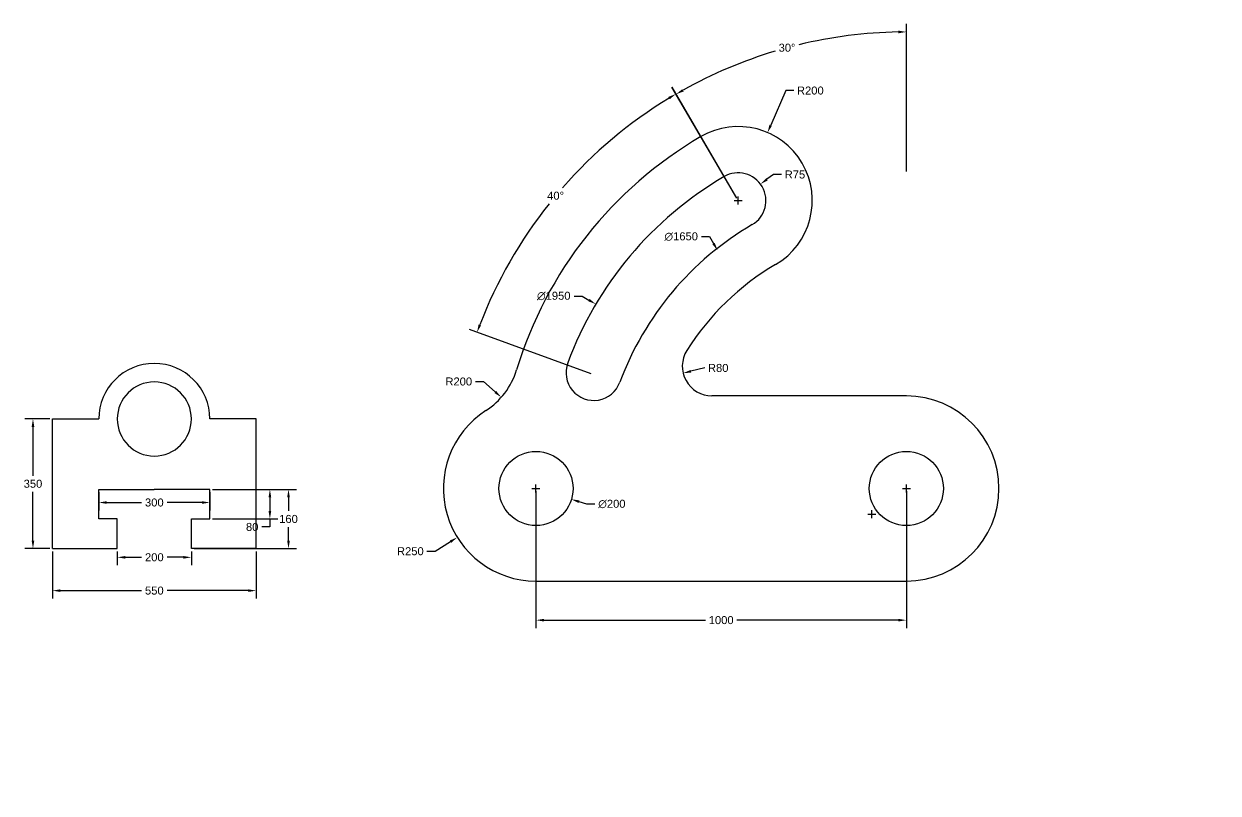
# Model space of a CAD drawing. Header units: millimetres. Extents: x -642 to 10240, y -4341 to 2988.
# Drawn here: x 5354 to 8579, y 911 to 2988 of the extents above; entities that cross this region are included whole.
import ezdxf

# ---------------------------------------------------------------- set-up
doc = ezdxf.new("R2010")
doc.units = ezdxf.units.MM
doc.styles.get("Standard").update_dxf_attribs({"font": 'arial.ttf'})
doc.dimstyles.get("Standard").update_dxf_attribs({"dimscale": 120, "dimtxt": 0.18, "dimasz": 0.18, "dimexe": 0.18, "dimexo": 0.0625, "dimgap": 0.09, "dimtad": 0, "dimtih": 1, "dimtoh": 1, "dimdec": 0, "dimzin": 0, "dimdsep": 46, "dimtxsty": 'Standard', "dimcen": 0.09, "dimadec": 0, "dimazin": 0, "dimtfac": 1, "dimtdec": 0, "dimtofl": 0, "dimtmove": 0, "dimatfit": 3, "dimfxl": 1, "dimtolj": 1, "dimtzin": 0, "dimarcsym": 0})

# ---------------------------------------------------------------- blocks, each defined once
blk = doc.blocks.new('*D30')
at = {"color": 0, "lineweight": -2, "transparency": 16777216}
for p, q in [((5431.6, 1563.6), (5431.6, 1436.1)), ((5981.6, 1563.6), (5981.6, 1436.1)), ((5453.2, 1457.7), (5672, 1457.7)), ((5960, 1457.7), (5741.2, 1457.7))]:
    blk.add_line(p, q, dxfattribs=at)
at = {"color": 0, "transparency": 16777216}
for points in [[(5453.2, 1461.3), (5453.2, 1454.1), (5431.6, 1457.7)], [(5960, 1461.3), (5960, 1454.1), (5981.6, 1457.7)]]:
    blk.add_solid(points, dxfattribs=at)
at = {"layer": 'Defpoints', "color": 0, "transparency": 16777216}
for p in [(5431.6, 1571.1), (5981.6, 1571.1), (5981.6, 1457.7)]:
    blk.add_point(p, dxfattribs=at)
at = {"color": 0, "transparency": 16777216, "insert": (5706.6, 1457.7), "char_height": 21.6, "attachment_point": 5}
blk.add_mtext('\\A1;550', dxfattribs=at)
blk = doc.blocks.new('*D31')
at = {"color": 0, "lineweight": -2, "transparency": 16777216}
for p, q in [((5556.6, 1723.6), (5556.6, 1673.9)), ((5856.6, 1723.6), (5856.6, 1673.9)), ((5578.2, 1695.5), (5672, 1695.5)), ((5835, 1695.5), (5741.2, 1695.5))]:
    blk.add_line(p, q, dxfattribs=at)
at = {"color": 0, "transparency": 16777216}
for points in [[(5578.2, 1699.1), (5578.2, 1691.9), (5556.6, 1695.5)], [(5835, 1699.1), (5835, 1691.9), (5856.6, 1695.5)]]:
    blk.add_solid(points, dxfattribs=at)
at = {"layer": 'Defpoints', "color": 0, "transparency": 16777216}
for p in [(5556.6, 1731.1), (5856.6, 1731.1), (5856.6, 1695.5)]:
    blk.add_point(p, dxfattribs=at)
at = {"color": 0, "transparency": 16777216, "insert": (5706.6, 1695.5), "char_height": 21.6, "attachment_point": 5}
blk.add_mtext('\\A1;300', dxfattribs=at)
blk = doc.blocks.new('*D32')
at = {"color": 0, "lineweight": -2, "transparency": 16777216}
for p, q in [((5606.6, 1563.6), (5606.6, 1526)), ((5806.6, 1563.6), (5806.6, 1526)), ((5628.2, 1547.6), (5671.8, 1547.6)), ((5785, 1547.6), (5741.4, 1547.6))]:
    blk.add_line(p, q, dxfattribs=at)
at = {"color": 0, "transparency": 16777216}
for points in [[(5628.2, 1551.2), (5628.2, 1544), (5606.6, 1547.6)], [(5785, 1551.2), (5785, 1544), (5806.6, 1547.6)]]:
    blk.add_solid(points, dxfattribs=at)
at = {"layer": 'Defpoints', "color": 0, "transparency": 16777216}
for p in [(5606.6, 1571.1), (5806.6, 1571.1), (5806.6, 1547.6)]:
    blk.add_point(p, dxfattribs=at)
at = {"color": 0, "transparency": 16777216, "insert": (5706.6, 1547.6), "char_height": 21.6, "attachment_point": 5}
blk.add_mtext('\\A1;200', dxfattribs=at)
blk = doc.blocks.new('*D33')
at = {"color": 0, "lineweight": -2, "transparency": 16777216}
for p, q in [((5424.1, 1921.1), (5357.4, 1921.1)), ((5379, 1899.5), (5379, 1768)), ((5379, 1592.7), (5379, 1724.3)), ((5424.1, 1571.1), (5357.4, 1571.1))]:
    blk.add_line(p, q, dxfattribs=at)
at = {"color": 0, "transparency": 16777216}
for points in [[(5375.4, 1899.5), (5382.6, 1899.5), (5379, 1921.1)], [(5375.4, 1592.7), (5382.6, 1592.7), (5379, 1571.1)]]:
    blk.add_solid(points, dxfattribs=at)
at = {"layer": 'Defpoints', "color": 0, "transparency": 16777216}
for p in [(5431.6, 1921.1), (5379, 1571.1), (5431.6, 1571.1)]:
    blk.add_point(p, dxfattribs=at)
at = {"color": 0, "transparency": 16777216, "insert": (5379, 1746.1), "char_height": 21.6, "attachment_point": 5}
blk.add_mtext('\\A1;350', dxfattribs=at)
blk = doc.blocks.new('*D34')
at = {"color": 0, "lineweight": -2, "transparency": 16777216}
for p, q in [((5864.1, 1731.1), (6040.2, 1731.1)), ((6018.6, 1709.5), (6018.6, 1672.7)), ((5864.1, 1651.1), (6040.2, 1651.1)), ((6018.6, 1651.1), (6018.6, 1629.5)), ((6018.6, 1629.5), (5997, 1629.5))]:
    blk.add_line(p, q, dxfattribs=at)
at = {"color": 0, "transparency": 16777216}
for points in [[(6015, 1709.5), (6022.2, 1709.5), (6018.6, 1731.1)], [(6015, 1672.7), (6022.2, 1672.7), (6018.6, 1651.1)]]:
    blk.add_solid(points, dxfattribs=at)
at = {"layer": 'Defpoints', "color": 0, "transparency": 16777216}
for p in [(5856.6, 1731.1), (5856.6, 1651.1), (6018.6, 1651.1)]:
    blk.add_point(p, dxfattribs=at)
at = {"color": 0, "transparency": 16777216, "insert": (5970.8, 1629.5), "char_height": 21.6, "attachment_point": 5}
blk.add_mtext('\\A1;80', dxfattribs=at)
blk = doc.blocks.new('*D35')
at = {"color": 0, "lineweight": -2, "transparency": 16777216}
for p, q in [((5864.1, 1731.1), (6090.5, 1731.1)), ((6068.9, 1709.5), (6068.9, 1672.9)), ((6068.9, 1592.7), (6068.9, 1629.3)), ((5814.1, 1571.1), (6090.5, 1571.1))]:
    blk.add_line(p, q, dxfattribs=at)
at = {"color": 0, "transparency": 16777216}
for points in [[(6065.3, 1709.5), (6072.5, 1709.5), (6068.9, 1731.1)], [(6065.3, 1592.7), (6072.5, 1592.7), (6068.9, 1571.1)]]:
    blk.add_solid(points, dxfattribs=at)
at = {"layer": 'Defpoints', "color": 0, "transparency": 16777216}
for p in [(5856.6, 1731.1), (6068.9, 1731.1), (5806.6, 1571.1)]:
    blk.add_point(p, dxfattribs=at)
at = {"color": 0, "transparency": 16777216, "insert": (6068.9, 1651.1), "char_height": 21.6, "attachment_point": 5}
blk.add_mtext('\\A1;160', dxfattribs=at)
blk = doc.blocks.new('*D43')
at = {"color": 0, "lineweight": -2, "transparency": 16777216}
for p, q in [((7411.2, 2807.5), (7370.8, 2714)), ((7432.8, 2807.5), (7411.2, 2807.5)), ((7283, 2499.7), (7283, 2521.3)), ((7272.2, 2510.5), (7293.8, 2510.5))]:
    blk.add_line(p, q, dxfattribs=at)
at = {"color": 0, "transparency": 16777216}
blk.add_solid([(7367.5, 2715.4), (7374.1, 2712.5), (7362.2, 2694.1)], dxfattribs=at)
at = {"layer": 'Defpoints', "color": 0, "transparency": 16777216}
for p in [(7362.2, 2694.1), (7283, 2510.5)]:
    blk.add_point(p, dxfattribs=at)
at = {"color": 0, "transparency": 16777216, "insert": (7477.7, 2807.5), "char_height": 21.6, "attachment_point": 5}
blk.add_mtext('\\A1;R200', dxfattribs=at)
blk = doc.blocks.new('*D44')
at = {"color": 0, "lineweight": -2, "transparency": 16777216}
for p, q in [((7378, 2580.9), (7360.6, 2568)), ((7399.6, 2580.9), (7378, 2580.9)), ((7283, 2499.7), (7283, 2521.3)), ((7272.2, 2510.5), (7293.8, 2510.5))]:
    blk.add_line(p, q, dxfattribs=at)
at = {"color": 0, "transparency": 16777216}
blk.add_solid([(7358.5, 2570.9), (7362.7, 2565.1), (7343.2, 2555.2)], dxfattribs=at)
at = {"layer": 'Defpoints', "color": 0, "transparency": 16777216}
for p in [(7343.2, 2555.2), (7283, 2510.5)]:
    blk.add_point(p, dxfattribs=at)
at = {"color": 0, "transparency": 16777216, "insert": (7436.2, 2580.9), "char_height": 21.6, "attachment_point": 5}
blk.add_mtext('\\A1;R75', dxfattribs=at)
blk = doc.blocks.new('*D147')
at = {"color": 0, "lineweight": -2, "transparency": 16777216}
blk.add_line((7192.5, 2058.7), (7155.3, 2049.8), dxfattribs=at)
at = {"color": 0, "transparency": 16777216}
blk.add_solid([(7154.5, 2053.3), (7156.1, 2046.3), (7134.3, 2044.8)], dxfattribs=at)
at = {"layer": 'Defpoints', "color": 0, "transparency": 16777216}
for p in [(7134.3, 2044.8), (7212.1, 2063.4)]:
    blk.add_point(p, dxfattribs=at)
at = {"color": 0, "transparency": 16777216, "insert": (7229, 2058.7), "char_height": 21.6, "attachment_point": 5}
blk.add_mtext('\\A1;R80', dxfattribs=at)
blk = doc.blocks.new('*D148')
at = {"color": 0, "lineweight": -2, "transparency": 16777216}
for p, q in [((6737, 1722.6), (6737, 1744.2)), ((6726.2, 1733.4), (6747.8, 1733.4)), ((6464.4, 1563.9), (6506.3, 1590)), ((6442.8, 1563.9), (6464.4, 1563.9))]:
    blk.add_line(p, q, dxfattribs=at)
at = {"color": 0, "transparency": 16777216}
blk.add_solid([(6504.4, 1593.1), (6508.2, 1586.9), (6524.6, 1601.4)], dxfattribs=at)
at = {"layer": 'Defpoints', "color": 0, "transparency": 16777216}
for p in [(6737, 1733.4), (6524.6, 1601.4)]:
    blk.add_point(p, dxfattribs=at)
at = {"color": 0, "transparency": 16777216, "insert": (6397.8, 1563.9), "char_height": 21.6, "attachment_point": 5}
blk.add_mtext('\\A1;R250', dxfattribs=at)
blk = doc.blocks.new('*D149')
at = {"color": 0, "lineweight": -2, "transparency": 16777216}
for p, q in [((6737, 1722.6), (6737, 1744.2)), ((6726.2, 1733.4), (6747.8, 1733.4)), ((6873.9, 1691.5), (6853.3, 1697.8)), ((6895.5, 1691.5), (6873.9, 1691.5))]:
    blk.add_line(p, q, dxfattribs=at)
at = {"color": 0, "transparency": 16777216}
blk.add_solid([(6854.3, 1701.3), (6852.2, 1694.4), (6832.6, 1704.2)], dxfattribs=at)
at = {"layer": 'Defpoints', "color": 0, "transparency": 16777216}
for p in [(6641.3, 1762.6), (6832.6, 1704.2)]:
    blk.add_point(p, dxfattribs=at)
at = {"color": 0, "transparency": 16777216, "insert": (6941.9, 1691.5), "char_height": 21.6, "attachment_point": 5}
blk.add_mtext('\\A1;∅200', dxfattribs=at)
blk = doc.blocks.new('*D150')
at = {"color": 0, "lineweight": -2, "transparency": 16777216}
for p, q in [((6573.5, 2022.1), (6595.1, 2022.1)), ((6595.1, 2022.1), (6627.2, 1993.9))]:
    blk.add_line(p, q, dxfattribs=at)
at = {"color": 0, "transparency": 16777216}
blk.add_solid([(6629.6, 1996.6), (6624.8, 1991.2), (6643.4, 1979.6)], dxfattribs=at)
at = {"layer": 'Defpoints', "color": 0, "transparency": 16777216}
for p in [(6493.2, 2111.7), (6643.4, 1979.6)]:
    blk.add_point(p, dxfattribs=at)
at = {"color": 0, "transparency": 16777216, "insert": (6528.5, 2022.1), "char_height": 21.6, "attachment_point": 5}
blk.add_mtext('\\A1;R200', dxfattribs=at)
blk = doc.blocks.new('*D151')
at = {"color": 0, "lineweight": -2, "transparency": 16777216}
for p, q in [((6737, 1725.9), (6737, 1356.4)), ((7737, 1725.9), (7737, 1356.4)), ((6758.6, 1378), (7195, 1378)), ((7715.4, 1378), (7279, 1378))]:
    blk.add_line(p, q, dxfattribs=at)
at = {"color": 0, "transparency": 16777216}
for points in [[(6758.6, 1381.6), (6758.6, 1374.4), (6737, 1378)], [(7715.4, 1381.6), (7715.4, 1374.4), (7737, 1378)]]:
    blk.add_solid(points, dxfattribs=at)
at = {"layer": 'Defpoints', "color": 0, "transparency": 16777216}
for p in [(6737, 1733.4), (7737, 1733.4), (7737, 1378)]:
    blk.add_point(p, dxfattribs=at)
at = {"color": 0, "transparency": 16777216, "insert": (7237, 1378), "char_height": 21.6, "attachment_point": 5}
blk.add_mtext('\\A1;1000', dxfattribs=at)
blk = doc.blocks.new('*D153')
at = {"color": 0, "lineweight": -2, "transparency": 16777216}
for p, q in [((7737, 2589.3), (7737, 2987.5)), ((7279.2, 2517), (7104.3, 2816.3))]:
    blk.add_line(p, q, dxfattribs=at)
for start, end in [(91.0041, 103.6118), (106.6925, 119.2891)]:
    blk.add_arc((7737, 1733.4), 1232.5, start, end, dxfattribs=at)
at = {"color": 0, "transparency": 16777216}
for points in [[(7715.3, 2969.3), (7715.4, 2962.1), (7737, 2965.9)], [(7135.8, 2805.2), (7132.2, 2811.5), (7115.2, 2797.6)]]:
    blk.add_solid(points, dxfattribs=at)
at = {"layer": 'Defpoints', "color": 0, "transparency": 16777216}
for p in [(7520.9, 2946.8), (7737, 2581.8), (7283, 2510.5), (7737, 1733.4), (7737, 1733.4)]:
    blk.add_point(p, dxfattribs=at)
at = {"color": 0, "transparency": 16777216, "insert": (7414.9, 2923.1), "char_height": 21.6, "attachment_point": 5}
blk.add_mtext('\\A1;30°', dxfattribs=at)
blk = doc.blocks.new('*D154')
at = {"color": 0, "lineweight": -2, "transparency": 16777216}
for p, q in [((7279.2, 2517), (7103.9, 2817)), ((6886, 2042.8), (6557.6, 2162.2))]:
    blk.add_line(p, q, dxfattribs=at)
for start, end in [(121.2966, 138.8216), (141.4638, 159.0143)]:
    blk.add_arc((7737, 1733.4), 1233.3, start, end, dxfattribs=at)
at = {"color": 0, "transparency": 16777216}
for points in [[(7094.4, 2790.4), (7098.1, 2784.2), (7114.8, 2798.3)], [(6588.8, 2173.8), (6582.1, 2176.4), (6577.9, 2154.9)]]:
    blk.add_solid(points, dxfattribs=at)
at = {"layer": 'Defpoints', "color": 0, "transparency": 16777216}
for p in [(6887.5, 2627.5), (7283, 2510.5), (6893.1, 2040.2), (7737, 1733.4), (7737, 1733.4)]:
    blk.add_point(p, dxfattribs=at)
at = {"color": 0, "transparency": 16777216, "insert": (6790, 2523.6), "char_height": 21.6, "attachment_point": 5}
blk.add_mtext('\\A1;40°', dxfattribs=at)
blk = doc.blocks.new('*D156')
at = {"color": 0, "lineweight": -2, "transparency": 16777216}
for p, q in [((7183.9, 2413.4), (7205.5, 2413.4)), ((7205.5, 2413.4), (7216.4, 2394.7)), ((7632.6, 1663.7), (7654.2, 1663.7)), ((7643.4, 1652.9), (7643.4, 1674.5))]:
    blk.add_line(p, q, dxfattribs=at)
at = {"color": 0, "transparency": 16777216}
blk.add_solid([(7219.5, 2396.6), (7213.3, 2392.9), (7227.3, 2376.1)], dxfattribs=at)
at = {"layer": 'Defpoints', "color": 0, "transparency": 16777216}
for p in [(7227.3, 2376.1), (8059.6, 951.4)]:
    blk.add_point(p, dxfattribs=at)
at = {"color": 0, "transparency": 16777216, "insert": (7129.1, 2413.4), "char_height": 21.6, "attachment_point": 5}
blk.add_mtext('\\A1;∅1650', dxfattribs=at)
blk = doc.blocks.new('*D157')
at = {"color": 0, "lineweight": -2, "transparency": 16777216}
for p, q in [((6839.7, 2253), (6861.3, 2253)), ((6861.3, 2253), (6879.9, 2242)), ((7737, 1722.6), (7737, 1744.2)), ((7726.2, 1733.4), (7747.8, 1733.4))]:
    blk.add_line(p, q, dxfattribs=at)
at = {"color": 0, "transparency": 16777216}
blk.add_solid([(6881.8, 2245.1), (6878.1, 2238.9), (6898.5, 2231)], dxfattribs=at)
at = {"layer": 'Defpoints', "color": 0, "transparency": 16777216}
for p in [(6898.5, 2231), (8575.4, 1235.8)]:
    blk.add_point(p, dxfattribs=at)
at = {"color": 0, "transparency": 16777216, "insert": (6785, 2253), "char_height": 21.6, "attachment_point": 5}
blk.add_mtext('\\A1;∅1950', dxfattribs=at)

msp = doc.modelspace()

# ---------------------------------------------------------------- linework, layer by layer
for p, q in [((7737, 1983.4), (7212.1, 1983.4)), ((5431.6, 1571.1), (5431.6, 1921.1)), ((5431.6, 1921.1), (5556.6, 1921.1)), ((5981.6, 1921.1), (5856.6, 1921.1)), ((5981.6, 1571.1), (5981.6, 1921.1)), ((5556.6, 1651.1), (5556.6, 1731.1)), ((5556.6, 1731.1), (5706.6, 1731.1)), ((5856.6, 1731.1), (5706.6, 1731.1)), ((5856.6, 1651.1), (5856.6, 1731.1)), ((6487.6, 1733.4), (6487, 1733.4)), ((5606.6, 1651.1), (5556.6, 1651.1)), ((5606.6, 1571.1), (5606.6, 1651.1)), ((5806.6, 1571.1), (5806.6, 1651.1)), ((5806.6, 1651.1), (5856.6, 1651.1)), ((5431.6, 1571.1), (5606.6, 1571.1)), ((5981.6, 1571.1), (5806.6, 1571.1)), ((6737, 1483.4), (7737, 1483.4))]:
    msp.add_line(p, q)
for centre in [(6737, 1733.4), (7737, 1733.4)]:
    msp.add_circle(centre, 100)
for centre, radius, start, end in [((7737, 1733.4), 1100, 167.4578, 167.4578), ((7283, 2510.5), 200, 300.2932, 120.2932), ((7737, 1733.4), 1100, 120.2932, 163.0837), ((7283, 2510.5), 75, 300.2932, 120.2932), ((7737, 1733.4), 975, 120.2932, 159.659), ((7737, 1733.4), 825, 120.2932, 159.659), ((7737, 1733.4), 700, 120.2932, 147.8418), ((7212.1, 2063.4), 80, 147.8418, 270), ((5706.6, 1921.1), 150, 0, 180), ((6893.1, 2046.2), 75, 159.659, 339.659), ((6493.2, 2111.7), 200, 302.7972, 343.0837), ((5706.6, 1921.1), 100, 90, 270), ((5706.6, 1921.1), 100, 270, 90), ((7737, 1733.4), 250, 270, 90), ((6737, 1733.4), 250, 122.7972, 270)]:
    msp.add_arc(centre, radius, start, end)

# ---------------------------------------------------------------- dimensions: what is measured, and where the dimension line sits
for base, line1, picture, middle in [((7520.9, 2946.8), ((7737, 1733.4), (7737, 2581.8)), '*D153', (7414.9, 2923.1)), ((6887.5, 2627.5), ((7737, 1733.4), (6893.1, 2040.2)), '*D154', (6790, 2523.6))]:
    dim = msp.add_angular_dim_2l(base=base, line1=line1, line2=((7737, 1733.4), (7283, 2510.5)), dimstyle='Standard')
    dim.commit()
    dim.dimension.update_dxf_attribs({"geometry": picture, "text_midpoint": middle})
for center, mpoint, picture, middle in [((7283, 2510.5), (7362.2, 2694.1), '*D43', (7477.7, 2807.5)), ((6493.2, 2111.7), (6643.4, 1979.6), '*D150', (6528.5, 2022.1)), ((7212.1, 2063.4), (7134.3, 2044.8), '*D147', (7192.5, 2058.7)), ((6737, 1733.4), (6524.6, 1601.4), '*D148', (6397.8, 1563.9))]:
    dim = msp.add_radius_dim(center=center, mpoint=mpoint, dimstyle='Standard')
    dim.commit()
    dim.dimension.update_dxf_attribs({"geometry": picture, "text_midpoint": middle, "dimtype": 164})
dim = msp.add_radius_dim(center=(7283, 2510.5), mpoint=(7343.2, 2555.2), dimstyle='Standard')
dim.commit()
dim.dimension.update_dxf_attribs({"geometry": '*D44', "text_midpoint": (7436.2, 2580.9)})
for p1, p2, picture, middle in [((8059.6, 951.4), (7227.3, 2376.1), '*D156', (7129.1, 2413.4)), ((8575.4, 1235.8), (6898.5, 2231), '*D157', (6785, 2253))]:
    dim = msp.add_diameter_dim_2p(p1=p1, p2=p2, dimstyle='Standard')
    dim.commit()
    dim.dimension.update_dxf_attribs({"geometry": picture, "text_midpoint": middle})
for base, p1, p2, picture, middle in [((5379, 1571.1), (5431.6, 1921.1), (5431.6, 1571.1), '*D33', (5379, 1746.1)), ((6068.9, 1731.1), (5806.6, 1571.1), (5856.6, 1731.1), '*D35', (6068.9, 1651.1)), ((6018.6, 1651.1), (5856.6, 1731.1), (5856.6, 1651.1), '*D34', (5970.8, 1629.5))]:
    dim = msp.add_linear_dim(base=base, p1=p1, p2=p2, angle=90, dimstyle='Standard')
    dim.commit()
    dim.dimension.update_dxf_attribs({"geometry": picture, "text_midpoint": middle})
dim = msp.add_diameter_dim_2p(p1=(6641.3, 1762.6), p2=(6832.6, 1704.2), dimstyle='Standard')
dim.commit()
dim.dimension.update_dxf_attribs({"geometry": '*D149', "text_midpoint": (6941.9, 1691.5), "dimtype": 163})
for base, p1, p2, picture, middle in [((5856.6, 1695.5), (5556.6, 1731.1), (5856.6, 1731.1), '*D31', (5706.6, 1695.5)), ((7737, 1378), (6737, 1733.4), (7737, 1733.4), '*D151', (7237, 1378)), ((5981.6, 1457.7), (5431.6, 1571.1), (5981.6, 1571.1), '*D30', (5706.6, 1457.7)), ((5806.6, 1547.6), (5606.6, 1571.1), (5806.6, 1571.1), '*D32', (5706.6, 1547.6))]:
    dim = msp.add_linear_dim(base=base, p1=p1, p2=p2, dimstyle='Standard')
    dim.commit()
    dim.dimension.update_dxf_attribs({"geometry": picture, "text_midpoint": middle})

doc.saveas('drawing.dxf')
